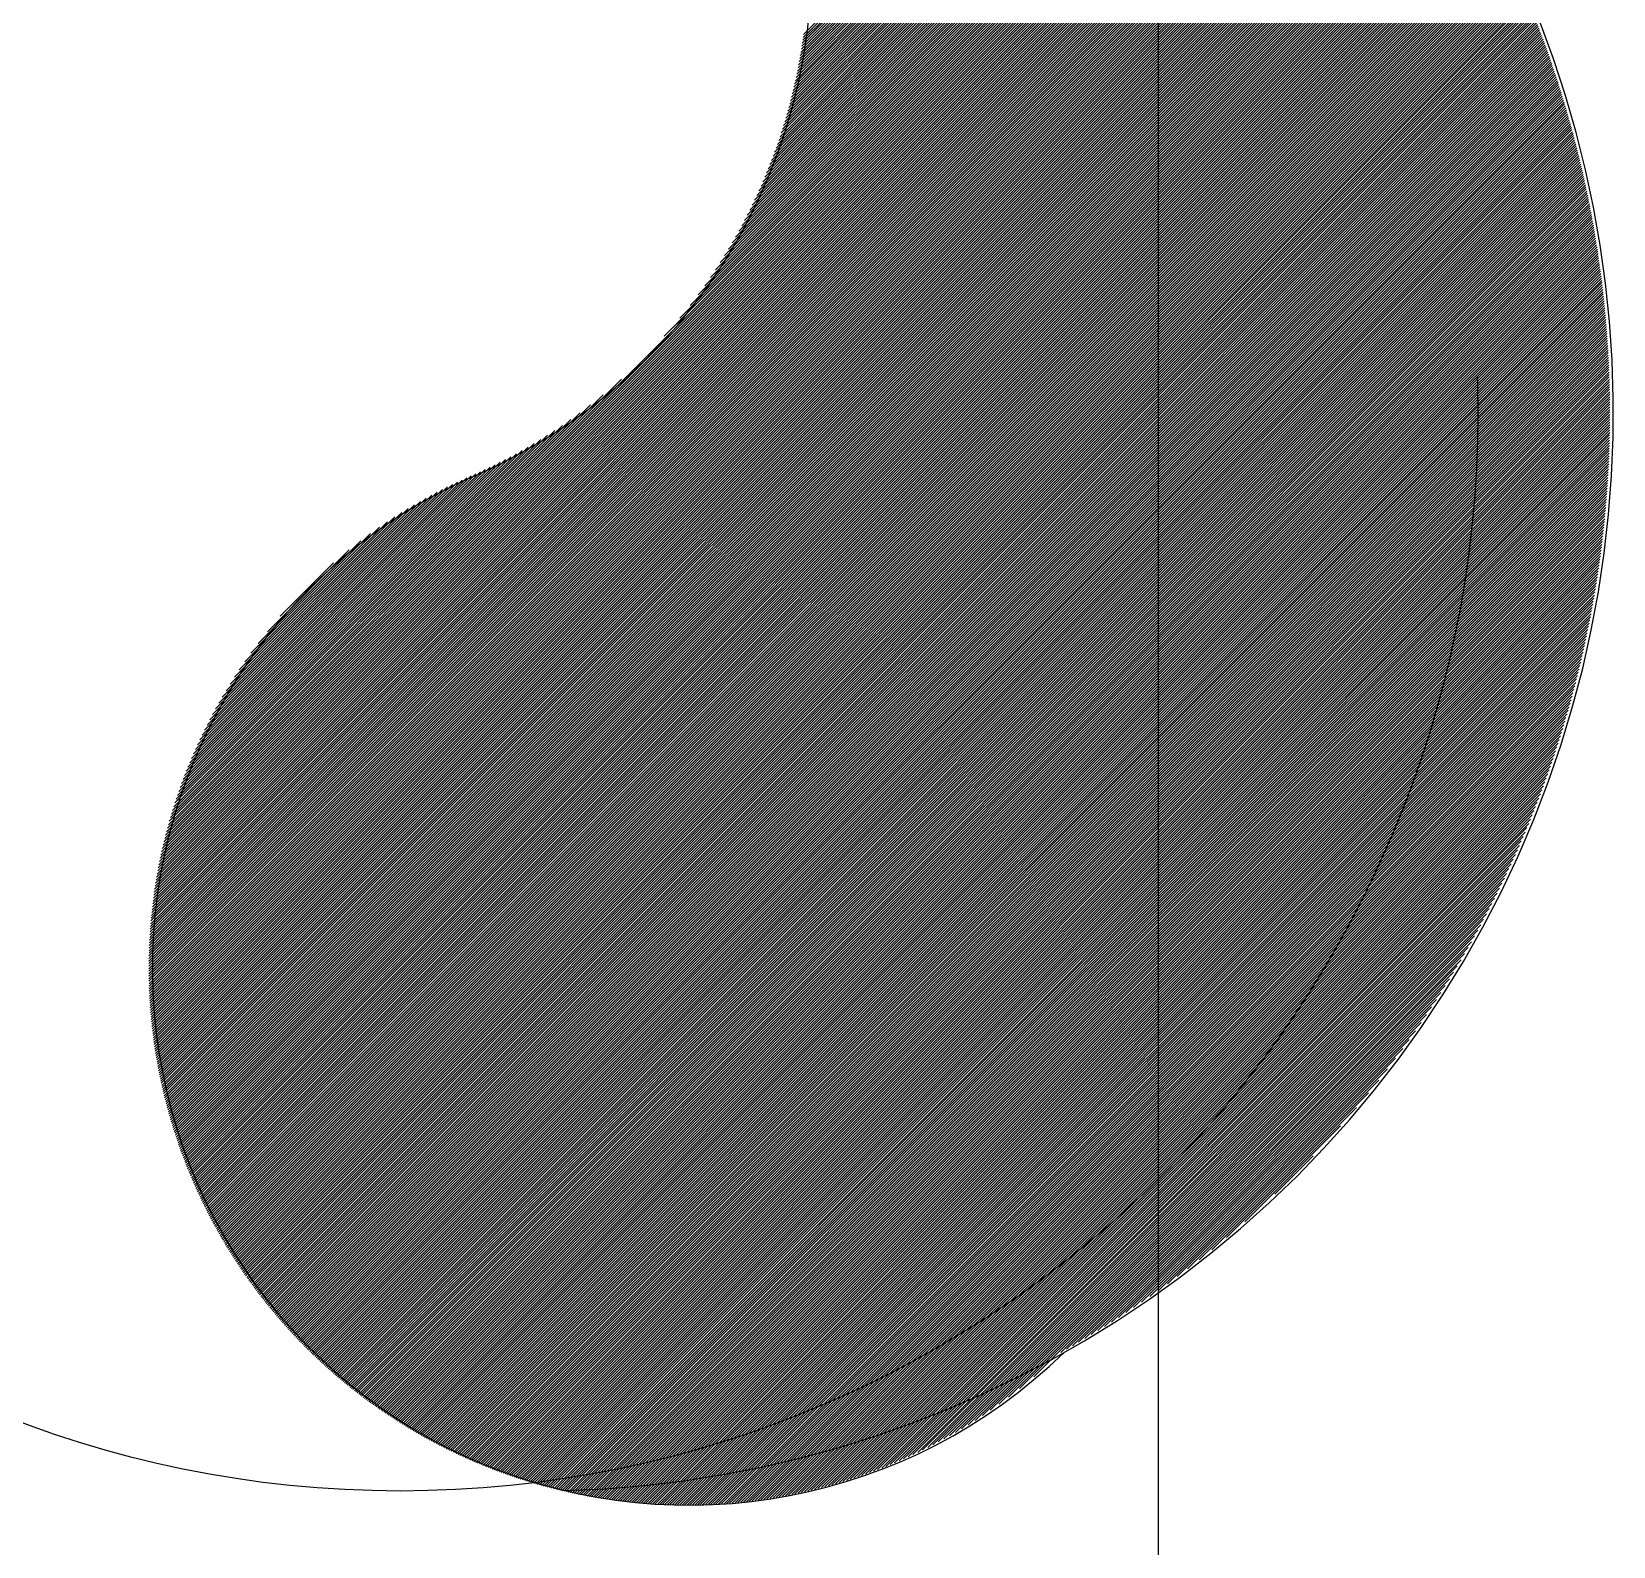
# Model space of a CAD drawing. Extents: x -437689 to -407696, y -55787 to -37037.
# Drawn here: x -434754.7 to -434701.8, y -41011.8 to -40961.3 of the extents above; entities that cross this region are included whole.
import ezdxf

# ---------------------------------------------------------------- set-up
doc = ezdxf.new("R2010")
doc.units = 0
doc.header["$LTSCALE"] = 150
doc.header["$MEASUREMENT"] = 0
doc.linetypes.add('DASHDOT', pattern=[1, 0.5, -0.25, 0, -0.25])
doc.linetypes.add('DASHED', pattern=[0.75, 0.5, -0.25])
doc.layers.add('GRID', color=252, linetype='DASHDOT')
doc.layers.add('WASTE', color=3, linetype='DASHED')

msp = doc.modelspace()

# ---------------------------------------------------------------- linework, layer by layer
at = {"layer": 'GRID'}
msp.add_line((-434717.04, -38254.178), (-434717.04, -43799.854), dxfattribs=at)
at = {"layer": 'WASTE'}
for p, q in [((-434728.947, -40961.75, 0), (-434714.171, -40946.974, 0)), ((-434728.932, -40961.65, 0), (-434714.216, -40946.934, 0)), ((-434728.917, -40961.551, 0), (-434714.262, -40946.895, 0)), ((-434728.903, -40961.452, 0), (-434714.307, -40946.855, 0)), ((-434728.89, -40961.353, 0), (-434714.352, -40946.816, 0)), ((-434729.238, -40963.229, 0), (-434713.546, -40947.537, 0)), ((-434729.212, -40963.118, 0), (-434713.59, -40947.496, 0)), ((-434729.187, -40963.008, 0), (-434713.635, -40947.456, 0)), ((-434729.163, -40962.899, 0), (-434713.679, -40947.415, 0)), ((-434729.139, -40962.791, 0), (-434713.723, -40947.375, 0)), ((-434729.117, -40962.683, 0), (-434713.768, -40947.334, 0)), ((-434729.095, -40962.576, 0), (-434713.812, -40947.294, 0)), ((-434729.074, -40962.471, 0), (-434713.857, -40947.254, 0)), ((-434729.053, -40962.365, 0), (-434713.902, -40947.214, 0)), ((-434729.034, -40962.261, 0), (-434713.946, -40947.174, 0)), ((-434729.015, -40962.158, 0), (-434713.991, -40947.134, 0)), ((-434728.997, -40962.055, 0), (-434714.036, -40947.094, 0)), ((-434728.98, -40961.953, 0), (-434714.081, -40947.054, 0)), ((-434728.963, -40961.851, 0), (-434714.126, -40947.014, 0)), ((-434729.635, -40964.644, 0), (-434713.022, -40948.031, 0)), ((-434729.595, -40964.52, 0), (-434713.065, -40947.989, 0)), ((-434729.557, -40964.396, 0), (-434713.108, -40947.948, 0)), ((-434729.52, -40964.274, 0), (-434713.152, -40947.906, 0)), ((-434729.484, -40964.154, 0), (-434713.195, -40947.865, 0)), ((-434729.449, -40964.034, 0), (-434713.239, -40947.824, 0)), ((-434729.416, -40963.916, 0), (-434713.283, -40947.783, 0)), ((-434729.384, -40963.799, 0), (-434713.326, -40947.742, 0)), ((-434729.353, -40963.683, 0), (-434713.37, -40947.701, 0)), ((-434729.323, -40963.568, 0), (-434713.414, -40947.66, 0)), ((-434729.293, -40963.454, 0), (-434713.458, -40947.619, 0)), ((-434729.265, -40963.341, 0), (-434713.502, -40947.578, 0)), ((-434730.31, -40966.423, 0), (-434712.465, -40948.577, 0)), ((-434730.246, -40966.273, 0), (-434712.507, -40948.535, 0)), ((-434730.183, -40966.126, 0), (-434712.55, -40948.492, 0)), ((-434730.123, -40965.981, 0), (-434712.592, -40948.45, 0)), ((-434730.066, -40965.839, 0), (-434712.635, -40948.408, 0)), ((-434730.011, -40965.698, 0), (-434712.678, -40948.366, 0)), ((-434729.957, -40965.56, 0), (-434712.72, -40948.323, 0)), ((-434729.906, -40965.424, 0), (-434712.763, -40948.281, 0)), ((-434729.857, -40965.29, 0), (-434712.806, -40948.24, 0)), ((-434729.809, -40965.158, 0), (-434712.849, -40948.198, 0)), ((-434729.763, -40965.027, 0), (-434712.892, -40948.156, 0)), ((-434729.719, -40964.898, 0), (-434712.935, -40948.114, 0)), ((-434729.676, -40964.77, 0), (-434712.978, -40948.072, 0)), ((-434731.396, -40968.526, 0), (-434711.962, -40949.092, 0)), ((-434731.274, -40968.32, 0), (-434712.003, -40949.049, 0)), ((-434731.16, -40968.121, 0), (-434712.045, -40949.006, 0)), ((-434731.053, -40967.929, 0), (-434712.087, -40948.962, 0)), ((-434730.953, -40967.744, 0), (-434712.128, -40948.919, 0)), ((-434730.858, -40967.564, 0), (-434712.17, -40948.876, 0)), ((-434730.768, -40967.389, 0), (-434712.212, -40948.833, 0)), ((-434730.682, -40967.218, 0), (-434712.254, -40948.79, 0)), ((-434730.601, -40967.052, 0), (-434712.296, -40948.748, 0)), ((-434730.523, -40966.89, 0), (-434712.338, -40948.705, 0)), ((-434730.449, -40966.731, 0), (-434712.38, -40948.662, 0)), ((-434730.378, -40966.575, 0), (-434712.423, -40948.62, 0)), ((-434750.283, -40988.432, 0), (-434711.468, -40949.617, 0)), ((-434750.257, -40988.32, 0), (-434711.509, -40949.573, 0)), ((-434750.229, -40988.208, 0), (-434711.55, -40949.529, 0)), ((-434733.54, -40971.434, 0), (-434711.591, -40949.485, 0)), ((-434733.019, -40970.828, 0), (-434711.632, -40949.441, 0)), ((-434732.68, -40970.405, 0), (-434711.673, -40949.397, 0)), ((-434732.415, -40970.054, 0), (-434711.714, -40949.353, 0)), ((-434732.192, -40969.747, 0), (-434711.755, -40949.31, 0)), ((-434731.998, -40969.468, 0), (-434711.796, -40949.266, 0)), ((-434731.826, -40969.211, 0), (-434711.837, -40949.222, 0)), ((-434731.67, -40968.97, 0), (-434711.879, -40949.179, 0)), ((-434731.527, -40968.743, 0), (-434711.92, -40949.135, 0)), ((-434750.534, -40989.701, 0), (-434710.986, -40950.152, 0)), ((-434750.517, -40989.599, 0), (-434711.025, -40950.107, 0)), ((-434750.5, -40989.497, 0), (-434711.065, -40950.062, 0)), ((-434750.482, -40989.394, 0), (-434711.105, -40950.018, 0)), ((-434750.463, -40989.291, 0), (-434711.145, -40949.973, 0)), ((-434750.444, -40989.186, 0), (-434711.186, -40949.928, 0)), ((-434750.423, -40989.081, 0), (-434711.226, -40949.883, 0)), ((-434750.402, -40988.975, 0), (-434711.266, -40949.839, 0)), ((-434750.38, -40988.868, 0), (-434711.306, -40949.794, 0)), ((-434750.357, -40988.761, 0), (-434711.347, -40949.75, 0)), ((-434750.334, -40988.652, 0), (-434711.387, -40949.706, 0)), ((-434750.309, -40988.542, 0), (-434711.428, -40949.661, 0)), ((-434750.682, -40990.867, 0), (-434710.513, -40950.698, 0)), ((-434750.673, -40990.773, 0), (-434710.552, -40950.652, 0)), ((-434750.663, -40990.679, 0), (-434710.591, -40950.606, 0)), ((-434750.653, -40990.584, 0), (-434710.63, -40950.561, 0)), ((-434750.642, -40990.488, 0), (-434710.669, -40950.515, 0)), ((-434750.631, -40990.392, 0), (-434710.709, -40950.469, 0)), ((-434750.619, -40990.295, 0), (-434710.748, -40950.424, 0)), ((-434750.607, -40990.198, 0), (-434710.787, -40950.378, 0)), ((-434750.593, -40990.1, 0), (-434710.827, -40950.333, 0)), ((-434750.58, -40990.001, 0), (-434710.866, -40950.288, 0)), ((-434750.565, -40989.902, 0), (-434710.906, -40950.243, 0)), ((-434750.55, -40989.802, 0), (-434710.946, -40950.197, 0)), ((-434750.747, -40991.866, 0), (-434710.089, -40951.207, 0)), ((-434750.744, -40991.778, 0), (-434710.127, -40951.16, 0)), ((-434750.74, -40991.689, 0), (-434710.165, -40951.114, 0)), ((-434750.735, -40991.599, 0), (-434710.203, -40951.067, 0)), ((-434750.731, -40991.51, 0), (-434710.242, -40951.021, 0)), ((-434750.725, -40991.419, 0), (-434710.28, -40950.975, 0)), ((-434750.719, -40991.329, 0), (-434710.319, -40950.928, 0)), ((-434750.713, -40991.237, 0), (-434710.358, -40950.882, 0)), ((-434750.706, -40991.146, 0), (-434710.396, -40950.836, 0)), ((-434750.698, -40991.053, 0), (-434710.435, -40950.79, 0)), ((-434750.69, -40990.96, 0), (-434710.474, -40950.744, 0)), ((-434750.76, -40992.472, 0), (-434709.823, -40951.536, 0)), ((-434750.76, -40992.557, 0), (-434709.785, -40951.583, 0)), ((-434750.76, -40992.642, 0), (-434709.748, -40951.63, 0)), ((-434750.759, -40992.301, 0), (-434709.899, -40951.441, 0)), ((-434750.759, -40992.387, 0), (-434709.861, -40951.488, 0)), ((-434750.759, -40992.726, 0), (-434709.71, -40951.677, 0)), ((-434750.758, -40992.81, 0), (-434709.673, -40951.725, 0)), ((-434750.757, -40992.215, 0), (-434709.936, -40951.394, 0)), ((-434750.755, -40992.128, 0), (-434709.974, -40951.347, 0)), ((-434750.753, -40992.041, 0), (-434710.012, -40951.301, 0)), ((-434750.751, -40991.954, 0), (-434710.05, -40951.254, 0)), ((-434750.757, -40992.893, 0), (-434709.636, -40951.772, 0)), ((-434750.755, -40992.976, 0), (-434709.598, -40951.82, 0)), ((-434750.753, -40993.059, 0), (-434709.561, -40951.868, 0)), ((-434750.75, -40993.141, 0), (-434709.524, -40951.915, 0)), ((-434750.747, -40993.223, 0), (-434709.487, -40951.963, 0)), ((-434750.744, -40993.305, 0), (-434709.45, -40952.011, 0)), ((-434750.74, -40993.386, 0), (-434709.413, -40952.059, 0)), ((-434750.736, -40993.467, 0), (-434709.376, -40952.107, 0)), ((-434750.732, -40993.547, 0), (-434709.339, -40952.155, 0)), ((-434750.727, -40993.627, 0), (-434709.303, -40952.203, 0)), ((-434750.722, -40993.707, 0), (-434709.266, -40952.251, 0)), ((-434750.717, -40993.787, 0), (-434709.23, -40952.3, 0)), ((-434750.711, -40993.866, 0), (-434709.193, -40952.348, 0)), ((-434750.705, -40993.945, 0), (-434709.157, -40952.397, 0)), ((-434750.699, -40994.023, 0), (-434709.12, -40952.445, 0)), ((-434750.692, -40994.101, 0), (-434709.084, -40952.494, 0)), ((-434750.685, -40994.179, 0), (-434709.048, -40952.542, 0)), ((-434750.678, -40994.257, 0), (-434709.012, -40952.591, 0)), ((-434750.67, -40994.334, 0), (-434708.976, -40952.64, 0)), ((-434750.662, -40994.411, 0), (-434708.94, -40952.689, 0)), ((-434750.654, -40994.488, 0), (-434708.904, -40952.738, 0)), ((-434750.645, -40994.564, 0), (-434708.868, -40952.787, 0)), ((-434750.637, -40994.64, 0), (-434708.832, -40952.836, 0)), ((-434750.628, -40994.716, 0), (-434708.797, -40952.885, 0)), ((-434750.618, -40994.791, 0), (-434708.761, -40952.934, 0)), ((-434750.608, -40994.867, 0), (-434708.726, -40952.984, 0)), ((-434750.599, -40994.941, 0), (-434708.69, -40953.033, 0)), ((-434750.588, -40995.016, 0), (-434708.655, -40953.082, 0)), ((-434750.578, -40995.09, 0), (-434708.619, -40953.132, 0)), ((-434750.567, -40995.164, 0), (-434708.584, -40953.182, 0)), ((-434750.556, -40995.238, 0), (-434708.549, -40953.231, 0)), ((-434750.545, -40995.312, 0), (-434708.514, -40953.281, 0)), ((-434750.533, -40995.385, 0), (-434708.479, -40953.331, 0)), ((-434750.521, -40995.458, 0), (-434708.444, -40953.381, 0)), ((-434750.509, -40995.531, 0), (-434708.409, -40953.431, 0)), ((-434750.496, -40995.603, 0), (-434708.374, -40953.481, 0)), ((-434750.484, -40995.675, 0), (-434708.34, -40953.531, 0)), ((-434750.471, -40995.747, 0), (-434708.305, -40953.581, 0)), ((-434750.458, -40995.819, 0), (-434708.27, -40953.632, 0)), ((-434750.444, -40995.89, 0), (-434708.236, -40953.682, 0)), ((-434750.431, -40995.961, 0), (-434708.202, -40953.732, 0)), ((-434750.417, -40996.032, 0), (-434708.167, -40953.783, 0)), ((-434750.402, -40996.103, 0), (-434708.133, -40953.833, 0)), ((-434750.388, -40996.173, 0), (-434708.099, -40953.884, 0)), ((-434750.373, -40996.244, 0), (-434708.065, -40953.935, 0)), ((-434750.358, -40996.314, 0), (-434708.031, -40953.986, 0)), ((-434750.343, -40996.383, 0), (-434707.997, -40954.037, 0)), ((-434750.328, -40996.453, 0), (-434707.963, -40954.088, 0)), ((-434750.312, -40996.522, 0), (-434707.929, -40954.139, 0)), ((-434750.296, -40996.591, 0), (-434707.895, -40954.19, 0)), ((-434750.28, -40996.66, 0), (-434707.861, -40954.241, 0)), ((-434750.264, -40996.728, 0), (-434707.828, -40954.292, 0)), ((-434750.247, -40996.797, 0), (-434707.794, -40954.343, 0)), ((-434750.231, -40996.865, 0), (-434707.761, -40954.395, 0)), ((-434750.214, -40996.932, 0), (-434707.728, -40954.446, 0)), ((-434750.196, -40997, 0), (-434707.694, -40954.498, 0)), ((-434750.179, -40997.067, 0), (-434707.661, -40954.55, 0)), ((-434750.161, -40997.135, 0), (-434707.628, -40954.601, 0)), ((-434750.143, -40997.202, 0), (-434707.595, -40954.653, 0)), ((-434750.125, -40997.268, 0), (-434707.562, -40954.705, 0)), ((-434750.107, -40997.335, 0), (-434707.529, -40954.757, 0)), ((-434750.088, -40997.401, 0), (-434707.496, -40954.809, 0)), ((-434750.07, -40997.467, 0), (-434707.463, -40954.861, 0)), ((-434750.051, -40997.533, 0), (-434707.431, -40954.913, 0)), ((-434750.032, -40997.599, 0), (-434707.398, -40954.965, 0)), ((-434750.012, -40997.664, 0), (-434707.366, -40955.018, 0)), ((-434749.993, -40997.73, 0), (-434707.333, -40955.07, 0)), ((-434749.973, -40997.795, 0), (-434707.301, -40955.123, 0)), ((-434749.953, -40997.859, 0), (-434707.268, -40955.175, 0)), ((-434749.933, -40997.924, 0), (-434707.236, -40955.228, 0)), ((-434749.912, -40997.988, 0), (-434707.204, -40955.28, 0)), ((-434749.891, -40998.053, 0), (-434707.172, -40955.333, 0)), ((-434749.871, -40998.117, 0), (-434707.14, -40955.386, 0)), ((-434749.85, -40998.181, 0), (-434707.108, -40955.439, 0)), ((-434749.828, -40998.244, 0), (-434707.076, -40955.492, 0)), ((-434749.807, -40998.308, 0), (-434707.045, -40955.545, 0)), ((-434749.785, -40998.371, 0), (-434707.013, -40955.598, 0)), ((-434749.764, -40998.434, 0), (-434706.981, -40955.652, 0)), ((-434749.742, -40998.497, 0), (-434706.95, -40955.705, 0)), ((-434749.719, -40998.559, 0), (-434706.918, -40955.758, 0)), ((-434749.697, -40998.622, 0), (-434706.887, -40955.812, 0)), ((-434749.674, -40998.684, 0), (-434706.856, -40955.865, 0)), ((-434749.652, -40998.746, 0), (-434706.824, -40955.919, 0)), ((-434749.629, -40998.808, 0), (-434706.793, -40955.973, 0)), ((-434749.605, -40998.87, 0), (-434706.762, -40956.027, 0)), ((-434749.582, -40998.931, 0), (-434706.731, -40956.08, 0)), ((-434749.559, -40998.993, 0), (-434706.7, -40956.134, 0)), ((-434749.535, -40999.054, 0), (-434706.669, -40956.188, 0)), ((-434749.511, -40999.115, 0), (-434706.639, -40956.242, 0)), ((-434749.487, -40999.176, 0), (-434706.608, -40956.297, 0)), ((-434749.463, -40999.236, 0), (-434706.577, -40956.351, 0)), ((-434749.438, -40999.297, 0), (-434706.547, -40956.405, 0)), ((-434749.414, -40999.357, 0), (-434706.517, -40956.46, 0)), ((-434749.389, -40999.417, 0), (-434706.486, -40956.514, 0)), ((-434749.364, -40999.477, 0), (-434706.456, -40956.569, 0)), ((-434749.339, -40999.536, 0), (-434706.426, -40956.623, 0)), ((-434749.313, -40999.596, 0), (-434706.396, -40956.678, 0)), ((-434749.288, -40999.655, 0), (-434706.366, -40956.733, 0)), ((-434749.262, -40999.714, 0), (-434706.336, -40956.788, 0)), ((-434749.236, -40999.773, 0), (-434706.306, -40956.843, 0)), ((-434749.21, -40999.832, 0), (-434706.276, -40956.898, 0)), ((-434749.184, -40999.891, 0), (-434706.246, -40956.953, 0)), ((-434749.157, -40999.949, 0), (-434706.217, -40957.008, 0)), ((-434749.131, -41000.007, 0), (-434706.187, -40957.064, 0)), ((-434749.104, -41000.066, 0), (-434706.158, -40957.119, 0)), ((-434749.077, -41000.123, 0), (-434706.128, -40957.175, 0)), ((-434749.05, -41000.181, 0), (-434706.099, -40957.23, 0)), ((-434749.023, -41000.239, 0), (-434706.07, -40957.286, 0)), ((-434748.995, -41000.296, 0), (-434706.041, -40957.341, 0)), ((-434748.968, -41000.354, 0), (-434706.012, -40957.397, 0)), ((-434748.94, -41000.411, 0), (-434705.983, -40957.453, 0)), ((-434748.912, -41000.468, 0), (-434705.954, -40957.509, 0)), ((-434748.884, -41000.524, 0), (-434705.925, -40957.565, 0)), ((-434748.856, -41000.581, 0), (-434705.896, -40957.621, 0)), ((-434748.827, -41000.637, 0), (-434705.868, -40957.677, 0)), ((-434748.799, -41000.694, 0), (-434705.839, -40957.734, 0)), ((-434748.77, -41000.75, 0), (-434705.81, -40957.79, 0)), ((-434748.741, -41000.806, 0), (-434705.782, -40957.847, 0)), ((-434748.712, -41000.861, 0), (-434705.754, -40957.903, 0)), ((-434748.683, -41000.917, 0), (-434705.726, -40957.96, 0)), ((-434748.653, -41000.972, 0), (-434705.697, -40958.016, 0)), ((-434748.624, -41001.028, 0), (-434705.669, -40958.073, 0)), ((-434748.594, -41001.083, 0), (-434705.641, -40958.13, 0)), ((-434748.564, -41001.138, 0), (-434705.613, -40958.187, 0)), ((-434748.534, -41001.192, 0), (-434705.586, -40958.244, 0)), ((-434748.504, -41001.247, 0), (-434705.558, -40958.301, 0)), ((-434748.473, -41001.302, 0), (-434705.53, -40958.358, 0)), ((-434748.443, -41001.356, 0), (-434705.503, -40958.416, 0)), ((-434748.412, -41001.41, 0), (-434705.475, -40958.473, 0)), ((-434748.381, -41001.464, 0), (-434705.448, -40958.53, 0)), ((-434748.35, -41001.518, 0), (-434705.42, -40958.588, 0)), ((-434748.319, -41001.572, 0), (-434705.393, -40958.646, 0)), ((-434748.288, -41001.625, 0), (-434705.366, -40958.703, 0)), ((-434748.256, -41001.678, 0), (-434705.339, -40958.761, 0)), ((-434748.225, -41001.732, 0), (-434705.312, -40958.819, 0)), ((-434748.193, -41001.785, 0), (-434705.285, -40958.877, 0)), ((-434748.161, -41001.838, 0), (-434705.258, -40958.935, 0)), ((-434748.129, -41001.89, 0), (-434705.232, -40958.993, 0)), ((-434748.096, -41001.943, 0), (-434705.205, -40959.051, 0)), ((-434748.064, -41001.995, 0), (-434705.178, -40959.11, 0)), ((-434748.031, -41002.048, 0), (-434705.152, -40959.168, 0)), ((-434747.999, -41002.1, 0), (-434705.126, -40959.227, 0)), ((-434747.966, -41002.152, 0), (-434705.099, -40959.285, 0)), ((-434747.933, -41002.204, 0), (-434705.073, -40959.344, 0)), ((-434747.9, -41002.255, 0), (-434705.047, -40959.402, 0)), ((-434747.866, -41002.307, 0), (-434705.021, -40959.461, 0)), ((-434747.833, -41002.358, 0), (-434704.995, -40959.52, 0)), ((-434747.799, -41002.409, 0), (-434704.969, -40959.579, 0)), ((-434747.765, -41002.46, 0), (-434704.943, -40959.638, 0)), ((-434747.731, -41002.511, 0), (-434704.918, -40959.697, 0)), ((-434747.697, -41002.562, 0), (-434704.892, -40959.757, 0)), ((-434747.663, -41002.613, 0), (-434704.867, -40959.816, 0)), ((-434747.629, -41002.663, 0), (-434704.841, -40959.876, 0)), ((-434747.594, -41002.713, 0), (-434704.816, -40959.935, 0)), ((-434747.56, -41002.764, 0), (-434704.791, -40959.995, 0)), ((-434747.525, -41002.814, 0), (-434704.765, -40960.054, 0)), ((-434747.49, -41002.863, 0), (-434704.74, -40960.114, 0)), ((-434747.455, -41002.913, 0), (-434704.715, -40960.174, 0)), ((-434747.419, -41002.963, 0), (-434704.691, -40960.234, 0)), ((-434747.384, -41003.012, 0), (-434704.666, -40960.294, 0)), ((-434747.348, -41003.061, 0), (-434704.641, -40960.354, 0)), ((-434747.313, -41003.111, 0), (-434704.616, -40960.414, 0)), ((-434747.277, -41003.159, 0), (-434704.592, -40960.475, 0)), ((-434747.241, -41003.208, 0), (-434704.568, -40960.535, 0)), ((-434747.204, -41003.257, 0), (-434704.543, -40960.596, 0)), ((-434747.168, -41003.306, 0), (-434704.519, -40960.656, 0)), ((-434747.132, -41003.354, 0), (-434704.495, -40960.717, 0)), ((-434747.095, -41003.402, 0), (-434704.471, -40960.778, 0)), ((-434747.058, -41003.45, 0), (-434704.447, -40960.839, 0)), ((-434747.021, -41003.498, 0), (-434704.423, -40960.9, 0)), ((-434746.984, -41003.546, 0), (-434704.399, -40960.961, 0)), ((-434746.947, -41003.594, 0), (-434704.375, -40961.022, 0)), ((-434746.91, -41003.641, 0), (-434704.352, -40961.083, 0)), ((-434746.872, -41003.689, 0), (-434704.328, -40961.145, 0)), ((-434746.835, -41003.736, 0), (-434704.305, -40961.206, 0)), ((-434746.797, -41003.783, 0), (-434704.282, -40961.267, 0)), ((-434746.759, -41003.83, 0), (-434704.258, -40961.329, 0)), ((-434746.721, -41003.877, 0), (-434704.235, -40961.391, 0)), ((-434746.683, -41003.923, 0), (-434704.212, -40961.453, 0)), ((-434746.644, -41003.97, 0), (-434704.189, -40961.515, 0)), ((-434746.606, -41004.016, 0), (-434704.166, -40961.577, 0)), ((-434746.567, -41004.062, 0), (-434704.144, -40961.639, 0)), ((-434746.529, -41004.108, 0), (-434704.121, -40961.701, 0)), ((-434746.49, -41004.154, 0), (-434704.098, -40961.763, 0)), ((-434746.451, -41004.2, 0), (-434704.076, -40961.825, 0)), ((-434746.411, -41004.246, 0), (-434704.053, -40961.888, 0)), ((-434746.372, -41004.291, 0), (-434704.031, -40961.95, 0)), ((-434746.332, -41004.337, 0), (-434704.009, -40962.013, 0)), ((-434746.293, -41004.382, 0), (-434703.987, -40962.076, 0)), ((-434746.253, -41004.427, 0), (-434703.965, -40962.139, 0)), ((-434746.213, -41004.472, 0), (-434703.943, -40962.202, 0)), ((-434746.173, -41004.517, 0), (-434703.921, -40962.265, 0)), ((-434746.133, -41004.561, 0), (-434703.899, -40962.328, 0)), ((-434746.093, -41004.606, 0), (-434703.878, -40962.391, 0)), ((-434746.052, -41004.65, 0), (-434703.856, -40962.454, 0)), ((-434746.011, -41004.694, 0), (-434703.835, -40962.518, 0)), ((-434745.971, -41004.738, 0), (-434703.814, -40962.581, 0)), ((-434745.93, -41004.782, 0), (-434703.792, -40962.645, 0)), ((-434745.889, -41004.826, 0), (-434703.771, -40962.709, 0)), ((-434745.847, -41004.87, 0), (-434703.75, -40962.773, 0)), ((-434745.806, -41004.913, 0), (-434703.729, -40962.837, 0)), ((-434745.765, -41004.957, 0), (-434703.709, -40962.901, 0)), ((-434745.723, -41005, 0), (-434703.688, -40962.965, 0)), ((-434745.681, -41005.043, 0), (-434703.667, -40963.029, 0)), ((-434745.639, -41005.086, 0), (-434703.647, -40963.093, 0)), ((-434745.597, -41005.129, 0), (-434703.626, -40963.158, 0)), ((-434745.555, -41005.171, 0), (-434703.606, -40963.222, 0)), ((-434745.513, -41005.214, 0), (-434703.586, -40963.287, 0)), ((-434745.47, -41005.256, 0), (-434703.566, -40963.352, 0)), ((-434745.428, -41005.298, 0), (-434703.546, -40963.417, 0)), ((-434745.385, -41005.341, 0), (-434703.526, -40963.482, 0)), ((-434745.342, -41005.383, 0), (-434703.506, -40963.547, 0)), ((-434745.299, -41005.424, 0), (-434703.486, -40963.612, 0)), ((-434745.256, -41005.466, 0), (-434703.467, -40963.677, 0)), ((-434745.212, -41005.507, 0), (-434703.447, -40963.742, 0)), ((-434745.169, -41005.549, 0), (-434703.428, -40963.808, 0)), ((-434745.125, -41005.59, 0), (-434703.408, -40963.873, 0)), ((-434745.081, -41005.631, 0), (-434703.389, -40963.939, 0)), ((-434745.038, -41005.672, 0), (-434703.37, -40964.005, 0)), ((-434744.993, -41005.713, 0), (-434703.351, -40964.071, 0)), ((-434744.949, -41005.754, 0), (-434703.332, -40964.137, 0)), ((-434744.905, -41005.794, 0), (-434703.314, -40964.203, 0)), ((-434744.86, -41005.835, 0), (-434703.295, -40964.269, 0)), ((-434744.816, -41005.875, 0), (-434703.276, -40964.335, 0)), ((-434744.771, -41005.915, 0), (-434703.258, -40964.402, 0)), ((-434744.726, -41005.955, 0), (-434703.24, -40964.468, 0)), ((-434744.681, -41005.995, 0), (-434703.221, -40964.535, 0)), ((-434744.636, -41006.034, 0), (-434703.203, -40964.602, 0)), ((-434744.591, -41006.074, 0), (-434703.185, -40964.668, 0)), ((-434744.545, -41006.113, 0), (-434703.167, -40964.735, 0)), ((-434744.5, -41006.152, 0), (-434703.15, -40964.802, 0)), ((-434744.454, -41006.191, 0), (-434703.132, -40964.87, 0)), ((-434744.408, -41006.23, 0), (-434703.114, -40964.937, 0)), ((-434744.362, -41006.269, 0), (-434703.097, -40965.004, 0)), ((-434744.316, -41006.308, 0), (-434703.08, -40965.072, 0)), ((-434744.269, -41006.346, 0), (-434703.062, -40965.139, 0)), ((-434744.223, -41006.385, 0), (-434703.045, -40965.207, 0)), ((-434744.176, -41006.423, 0), (-434703.028, -40965.275, 0)), ((-434744.129, -41006.461, 0), (-434703.011, -40965.343, 0)), ((-434744.083, -41006.499, 0), (-434702.994, -40965.411, 0)), ((-434744.035, -41006.537, 0), (-434702.978, -40965.479, 0)), ((-434743.988, -41006.575, 0), (-434702.961, -40965.547, 0)), ((-434743.941, -41006.612, 0), (-434702.945, -40965.616, 0)), ((-434743.893, -41006.649, 0), (-434702.928, -40965.684, 0)), ((-434743.846, -41006.687, 0), (-434702.912, -40965.753, 0)), ((-434743.798, -41006.724, 0), (-434702.896, -40965.822, 0)), ((-434743.75, -41006.761, 0), (-434702.88, -40965.891, 0)), ((-434743.702, -41006.797, 0), (-434702.864, -40965.96, 0)), ((-434743.654, -41006.834, 0), (-434702.849, -40966.029, 0)), ((-434743.605, -41006.871, 0), (-434702.833, -40966.098, 0)), ((-434743.557, -41006.907, 0), (-434702.817, -40966.167, 0)), ((-434743.508, -41006.943, 0), (-434702.802, -40966.237, 0)), ((-434743.46, -41006.979, 0), (-434702.787, -40966.306, 0)), ((-434743.411, -41007.015, 0), (-434702.772, -40966.376, 0)), ((-434743.361, -41007.051, 0), (-434702.756, -40966.446, 0)), ((-434743.312, -41007.086, 0), (-434702.742, -40966.516, 0)), ((-434743.263, -41007.122, 0), (-434702.727, -40966.586, 0)), ((-434743.213, -41007.157, 0), (-434702.712, -40966.656, 0)), ((-434743.164, -41007.192, 0), (-434702.697, -40966.726, 0)), ((-434743.114, -41007.227, 0), (-434702.683, -40966.797, 0)), ((-434743.064, -41007.262, 0), (-434702.669, -40966.867, 0)), ((-434743.014, -41007.297, 0), (-434702.654, -40966.938, 0)), ((-434742.963, -41007.332, 0), (-434702.64, -40967.009, 0)), ((-434742.913, -41007.366, 0), (-434702.626, -40967.079, 0)), ((-434742.862, -41007.4, 0), (-434702.613, -40967.15, 0)), ((-434742.812, -41007.434, 0), (-434702.599, -40967.222, 0)), ((-434742.761, -41007.468, 0), (-434702.585, -40967.293, 0)), ((-434742.71, -41007.502, 0), (-434702.572, -40967.364, 0)), ((-434742.659, -41007.536, 0), (-434702.559, -40967.436, 0)), ((-434742.607, -41007.569, 0), (-434702.545, -40967.507, 0)), ((-434742.556, -41007.603, 0), (-434702.532, -40967.579, 0)), ((-434742.504, -41007.636, 0), (-434702.519, -40967.651, 0)), ((-434742.452, -41007.669, 0), (-434702.506, -40967.723, 0)), ((-434742.4, -41007.702, 0), (-434702.494, -40967.795, 0)), ((-434742.348, -41007.735, 0), (-434702.481, -40967.868, 0)), ((-434742.296, -41007.767, 0), (-434702.469, -40967.94, 0)), ((-434742.244, -41007.8, 0), (-434702.456, -40968.013, 0)), ((-434742.191, -41007.832, 0), (-434702.444, -40968.085, 0)), ((-434742.138, -41007.864, 0), (-434702.432, -40968.158, 0)), ((-434742.085, -41007.896, 0), (-434702.42, -40968.231, 0)), ((-434742.032, -41007.928, 0), (-434702.408, -40968.304, 0)), ((-434741.979, -41007.96, 0), (-434702.397, -40968.377, 0)), ((-434741.926, -41007.991, 0), (-434702.385, -40968.451, 0)), ((-434741.872, -41008.023, 0), (-434702.374, -40968.524, 0)), ((-434741.819, -41008.054, 0), (-434702.363, -40968.598, 0)), ((-434741.765, -41008.085, 0), (-434702.352, -40968.671, 0)), ((-434741.711, -41008.116, 0), (-434702.341, -40968.745, 0)), ((-434741.657, -41008.146, 0), (-434702.33, -40968.819, 0)), ((-434741.603, -41008.177, 0), (-434702.319, -40968.893, 0)), ((-434741.548, -41008.207, 0), (-434702.309, -40968.968, 0)), ((-434741.494, -41008.238, 0), (-434702.298, -40969.042, 0)), ((-434741.439, -41008.268, 0), (-434702.288, -40969.117, 0)), ((-434741.384, -41008.298, 0), (-434702.278, -40969.191, 0)), ((-434741.329, -41008.327, 0), (-434702.268, -40969.266, 0)), ((-434741.274, -41008.357, 0), (-434702.258, -40969.341, 0)), ((-434741.218, -41008.387, 0), (-434702.248, -40969.416, 0)), ((-434741.163, -41008.416, 0), (-434702.238, -40969.492, 0)), ((-434741.107, -41008.445, 0), (-434702.229, -40969.567, 0)), ((-434741.051, -41008.474, 0), (-434702.22, -40969.643, 0)), ((-434740.995, -41008.503, 0), (-434702.211, -40969.718, 0)), ((-434740.939, -41008.531, 0), (-434702.202, -40969.794, 0)), ((-434740.882, -41008.56, 0), (-434702.193, -40969.87, 0)), ((-434740.826, -41008.588, 0), (-434702.184, -40969.946, 0)), ((-434740.769, -41008.616, 0), (-434702.175, -40970.023, 0)), ((-434740.712, -41008.644, 0), (-434702.167, -40970.099, 0)), ((-434740.655, -41008.672, 0), (-434702.159, -40970.176, 0)), ((-434740.598, -41008.7, 0), (-434702.151, -40970.252, 0)), ((-434740.541, -41008.727, 0), (-434702.143, -40970.329, 0)), ((-434740.483, -41008.754, 0), (-434702.135, -40970.406, 0)), ((-434740.425, -41008.781, 0), (-434702.127, -40970.484, 0)), ((-434740.367, -41008.808, 0), (-434702.12, -40970.561, 0)), ((-434740.309, -41008.835, 0), (-434702.112, -40970.638, 0)), ((-434740.251, -41008.862, 0), (-434702.105, -40970.716, 0)), ((-434740.193, -41008.888, 0), (-434702.098, -40970.794, 0)), ((-434740.134, -41008.915, 0), (-434702.091, -40970.872, 0)), ((-434740.075, -41008.941, 0), (-434702.085, -40970.95, 0)), ((-434740.016, -41008.967, 0), (-434702.078, -40971.028, 0)), ((-434739.957, -41008.992, 0), (-434702.072, -40971.107, 0)), ((-434739.898, -41009.018, 0), (-434702.065, -40971.185, 0)), ((-434739.838, -41009.043, 0), (-434702.059, -40971.264, 0)), ((-434739.779, -41009.068, 0), (-434702.053, -40971.343, 0)), ((-434739.719, -41009.093, 0), (-434702.048, -40971.422, 0)), ((-434739.659, -41009.118, 0), (-434702.042, -40971.501, 0)), ((-434739.599, -41009.143, 0), (-434702.037, -40971.581, 0)), ((-434739.538, -41009.167, 0), (-434702.031, -40971.66, 0)), ((-434739.478, -41009.192, 0), (-434702.026, -40971.74, 0)), ((-434739.417, -41009.216, 0), (-434702.021, -40971.82, 0)), ((-434739.356, -41009.24, 0), (-434702.016, -40971.9, 0)), ((-434739.295, -41009.264, 0), (-434702.012, -40971.98, 0)), ((-434739.234, -41009.287, 0), (-434702.007, -40972.061, 0)), ((-434739.172, -41009.31, 0), (-434702.003, -40972.141, 0)), ((-434739.111, -41009.334, 0), (-434701.999, -40972.222, 0)), ((-434739.049, -41009.357, 0), (-434701.995, -40972.303, 0)), ((-434750.2, -40988.095, 0), (-434734.976, -40972.87, 0)), ((-434738.987, -41009.379, 0), (-434701.991, -40972.384, 0)), ((-434738.925, -41009.402, 0), (-434701.988, -40972.465, 0)), ((-434738.862, -41009.425, 0), (-434701.985, -40972.547, 0)), ((-434738.8, -41009.447, 0), (-434701.981, -40972.629, 0)), ((-434738.737, -41009.469, 0), (-434701.978, -40972.71, 0)), ((-434738.674, -41009.491, 0), (-434701.975, -40972.792, 0)), ((-434738.61, -41009.512, 0), (-434701.973, -40972.875, 0)), ((-434750.171, -40987.98, 0), (-434735.582, -40973.391, 0)), ((-434738.547, -41009.534, 0), (-434701.97, -40972.957, 0)), ((-434738.484, -41009.555, 0), (-434701.968, -40973.04, 0)), ((-434738.42, -41009.576, 0), (-434701.966, -40973.122, 0)), ((-434738.356, -41009.597, 0), (-434701.964, -40973.205, 0)), ((-434738.292, -41009.618, 0), (-434701.962, -40973.288, 0)), ((-434738.227, -41009.638, 0), (-434701.961, -40973.372, 0)), ((-434750.14, -40987.864, 0), (-434736.006, -40973.73, 0)), ((-434738.163, -41009.658, 0), (-434701.959, -40973.455, 0)), ((-434738.098, -41009.678, 0), (-434701.958, -40973.539, 0)), ((-434738.033, -41009.698, 0), (-434701.957, -40973.623, 0)), ((-434737.968, -41009.718, 0), (-434701.956, -40973.707, 0)), ((-434737.902, -41009.737, 0), (-434701.956, -40973.791, 0)), ((-434737.836, -41009.757, 0), (-434701.955, -40973.876, 0)), ((-434750.108, -40987.747, 0), (-434736.356, -40973.996, 0)), ((-434750.075, -40987.629, 0), (-434736.664, -40974.218, 0)), ((-434750.04, -40987.51, 0), (-434736.942, -40974.412, 0)), ((-434737.771, -41009.776, 0), (-434701.955, -40973.96, 0)), ((-434737.705, -41009.794, 0), (-434701.955, -40974.045, 0)), ((-434737.638, -41009.813, 0), (-434701.956, -40974.13, 0)), ((-434737.572, -41009.831, 0), (-434701.956, -40974.215, 0)), ((-434737.505, -41009.849, 0), (-434701.957, -40974.301, 0)), ((-434737.438, -41009.867, 0), (-434701.957, -40974.387, 0)), ((-434737.371, -41009.885, 0), (-434701.958, -40974.472, 0)), ((-434750.005, -40987.39, 0), (-434737.2, -40974.584, 0)), ((-434749.968, -40987.268, 0), (-434737.44, -40974.74, 0)), ((-434749.929, -40987.145, 0), (-434737.668, -40974.883, 0)), ((-434737.304, -41009.903, 0), (-434701.96, -40974.558, 0)), ((-434737.236, -41009.92, 0), (-434701.961, -40974.645, 0)), ((-434737.168, -41009.937, 0), (-434701.963, -40974.731, 0)), ((-434737.1, -41009.954, 0), (-434701.965, -40974.818, 0)), ((-434737.032, -41009.97, 0), (-434701.967, -40974.905, 0)), ((-434736.964, -41009.987, 0), (-434701.969, -40974.992, 0)), ((-434749.889, -40987.02, 0), (-434737.884, -40975.014, 0)), ((-434749.848, -40986.894, 0), (-434738.091, -40975.136, 0)), ((-434749.805, -40986.766, 0), (-434738.289, -40975.25, 0)), ((-434749.761, -40986.636, 0), (-434738.481, -40975.357, 0)), ((-434749.714, -40986.505, 0), (-434738.667, -40975.458, 0)), ((-434736.895, -41010.003, 0), (-434701.972, -40975.079, 0)), ((-434736.826, -41010.019, 0), (-434701.974, -40975.167, 0)), ((-434736.757, -41010.034, 0), (-434701.977, -40975.255, 0)), ((-434736.687, -41010.05, 0), (-434701.98, -40975.343, 0)), ((-434736.618, -41010.065, 0), (-434701.984, -40975.431, 0)), ((-434736.548, -41010.08, 0), (-434701.987, -40975.52, 0)), ((-434749.666, -40986.372, 0), (-434738.847, -40975.553, 0)), ((-434749.616, -40986.237, 0), (-434739.022, -40975.643, 0)), ((-434749.564, -40986.101, 0), (-434739.192, -40975.728, 0)), ((-434749.51, -40985.962, 0), (-434739.358, -40975.81, 0)), ((-434749.454, -40985.82, 0), (-434739.52, -40975.887, 0)), ((-434749.395, -40985.677, 0), (-434739.679, -40975.961, 0)), ((-434749.333, -40985.53, 0), (-434739.835, -40976.032, 0)), ((-434736.478, -41010.095, 0), (-434701.991, -40975.608, 0)), ((-434736.407, -41010.109, 0), (-434701.995, -40975.697, 0)), ((-434736.337, -41010.123, 0), (-434702, -40975.787, 0)), ((-434736.266, -41010.137, 0), (-434702.004, -40975.876, 0)), ((-434736.195, -41010.151, 0), (-434702.009, -40975.966, 0)), ((-434736.123, -41010.165, 0), (-434702.014, -40976.055, 0)), ((-434749.269, -40985.382, 0), (-434739.988, -40976.1, 0)), ((-434749.203, -40985.23, 0), (-434740.14, -40976.167, 0)), ((-434749.133, -40985.075, 0), (-434740.294, -40976.237, 0)), ((-434749.059, -40984.917, 0), (-434740.453, -40976.31, 0)), ((-434748.982, -40984.755, 0), (-434740.614, -40976.387, 0)), ((-434748.901, -40984.589, 0), (-434740.78, -40976.468, 0)), ((-434748.816, -40984.419, 0), (-434740.95, -40976.554, 0)), ((-434736.052, -41010.178, 0), (-434702.019, -40976.146, 0)), ((-434735.98, -41010.191, 0), (-434702.025, -40976.236, 0)), ((-434735.908, -41010.204, 0), (-434702.031, -40976.327, 0)), ((-434735.835, -41010.216, 0), (-434702.037, -40976.417, 0)), ((-434735.763, -41010.228, 0), (-434702.043, -40976.509, 0)), ((-434748.726, -40984.244, 0), (-434741.125, -40976.644, 0)), ((-434748.63, -40984.064, 0), (-434741.306, -40976.739, 0)), ((-434748.529, -40983.878, 0), (-434741.492, -40976.84, 0)), ((-434748.421, -40983.685, 0), (-434741.684, -40976.948, 0)), ((-434748.306, -40983.485, 0), (-434741.885, -40977.064, 0)), ((-434735.69, -41010.24, 0), (-434702.049, -40976.6, 0)), ((-434735.616, -41010.252, 0), (-434702.056, -40976.691, 0)), ((-434735.543, -41010.263, 0), (-434702.063, -40976.783, 0)), ((-434735.469, -41010.274, 0), (-434702.07, -40976.875, 0)), ((-434735.395, -41010.285, 0), (-434702.078, -40976.968, 0)), ((-434735.321, -41010.296, 0), (-434702.086, -40977.06, 0)), ((-434748.181, -40983.275, 0), (-434742.094, -40977.188, 0)), ((-434748.047, -40983.056, 0), (-434742.313, -40977.322, 0)), ((-434747.9, -40982.824, 0), (-434742.545, -40977.469, 0)), ((-434747.738, -40982.577, 0), (-434742.792, -40977.631, 0)), ((-434735.246, -41010.306, 0), (-434702.094, -40977.153, 0)), ((-434735.172, -41010.316, 0), (-434702.102, -40977.247, 0)), ((-434735.097, -41010.326, 0), (-434702.111, -40977.34, 0)), ((-434735.021, -41010.335, 0), (-434702.12, -40977.434, 0)), ((-434734.945, -41010.344, 0), (-434702.129, -40977.528, 0)), ((-434734.869, -41010.353, 0), (-434702.138, -40977.622, 0)), ((-434747.557, -40982.311, 0), (-434743.058, -40977.813, 0)), ((-434747.349, -40982.019, 0), (-434743.35, -40978.02, 0)), ((-434734.793, -41010.362, 0), (-434702.148, -40977.716, 0)), ((-434734.717, -41010.37, 0), (-434702.158, -40977.811, 0)), ((-434734.64, -41010.378, 0), (-434702.168, -40977.906, 0)), ((-434734.563, -41010.386, 0), (-434702.179, -40978.002, 0)), ((-434734.485, -41010.393, 0), (-434702.189, -40978.098, 0)), ((-434747.105, -40981.69, 0), (-434743.679, -40978.264, 0)), ((-434746.801, -40981.301, 0), (-434744.069, -40978.569, 0)), ((-434734.407, -41010.4, 0), (-434702.201, -40978.194, 0)), ((-434734.329, -41010.407, 0), (-434702.212, -40978.29, 0)), ((-434734.251, -41010.413, 0), (-434702.224, -40978.386, 0)), ((-434734.172, -41010.419, 0), (-434702.236, -40978.483, 0)), ((-434734.093, -41010.425, 0), (-434702.248, -40978.58, 0)), ((-434734.013, -41010.431, 0), (-434702.261, -40978.678, 0)), ((-434746.369, -40980.784, 0), (-434744.586, -40979.001, 0)), ((-434733.934, -41010.436, 0), (-434702.274, -40978.776, 0)), ((-434733.853, -41010.44, 0), (-434702.287, -40978.874, 0)), ((-434733.773, -41010.445, 0), (-434702.301, -40978.972, 0)), ((-434733.692, -41010.449, 0), (-434702.314, -40979.071, 0)), ((-434733.611, -41010.453, 0), (-434702.329, -40979.17, 0)), ((-434733.53, -41010.456, 0), (-434702.343, -40979.27, 0)), ((-434733.448, -41010.459, 0), (-434702.358, -40979.369, 0)), ((-434733.366, -41010.462, 0), (-434702.373, -40979.469, 0)), ((-434733.283, -41010.464, 0), (-434702.389, -40979.57, 0)), ((-434733.2, -41010.466, 0), (-434702.405, -40979.671, 0)), ((-434733.117, -41010.467, 0), (-434702.421, -40979.772, 0)), ((-434733.033, -41010.469, 0), (-434702.438, -40979.873, 0)), ((-434732.949, -41010.469, 0), (-434702.455, -40979.975, 0)), ((-434732.864, -41010.47, 0), (-434702.472, -40980.077, 0)), ((-434732.78, -41010.47, 0), (-434702.49, -40980.18, 0)), ((-434732.694, -41010.469, 0), (-434702.508, -40980.283, 0)), ((-434732.609, -41010.468, 0), (-434702.527, -40980.386, 0)), ((-434732.522, -41010.467, 0), (-434702.545, -40980.49, 0)), ((-434732.436, -41010.465, 0), (-434702.565, -40980.594, 0)), ((-434732.349, -41010.463, 0), (-434702.584, -40980.699, 0)), ((-434732.262, -41010.461, 0), (-434702.604, -40980.803, 0)), ((-434732.174, -41010.458, 0), (-434702.625, -40980.909, 0)), ((-434732.085, -41010.454, 0), (-434702.646, -40981.014, 0)), ((-434731.997, -41010.45, 0), (-434702.667, -40981.12, 0)), ((-434731.907, -41010.446, 0), (-434702.688, -40981.227, 0)), ((-434731.818, -41010.441, 0), (-434702.711, -40981.334, 0)), ((-434731.727, -41010.436, 0), (-434702.733, -40981.441, 0)), ((-434731.637, -41010.43, 0), (-434702.756, -40981.549, 0)), ((-434731.546, -41010.424, 0), (-434702.779, -40981.657, 0)), ((-434731.454, -41010.417, 0), (-434702.803, -40981.766, 0)), ((-434731.362, -41010.409, 0), (-434702.828, -40981.875, 0)), ((-434731.269, -41010.402, 0), (-434702.852, -40981.985, 0)), ((-434731.176, -41010.393, 0), (-434702.878, -40982.095, 0)), ((-434731.082, -41010.384, 0), (-434702.903, -40982.205, 0)), ((-434730.988, -41010.375, 0), (-434702.929, -40982.317, 0)), ((-434730.893, -41010.365, 0), (-434702.956, -40982.428, 0)), ((-434730.797, -41010.354, 0), (-434702.983, -40982.54, 0)), ((-434730.701, -41010.343, 0), (-434703.011, -40982.653, 0)), ((-434730.605, -41010.331, 0), (-434703.039, -40982.766, 0)), ((-434730.507, -41010.319, 0), (-434703.068, -40982.879, 0)), ((-434730.409, -41010.306, 0), (-434703.097, -40982.993, 0)), ((-434730.311, -41010.292, 0), (-434703.127, -40983.108, 0)), ((-434730.212, -41010.277, 0), (-434703.157, -40983.223, 0)), ((-434730.112, -41010.262, 0), (-434703.188, -40983.339, 0)), ((-434730.011, -41010.247, 0), (-434703.22, -40983.455, 0)), ((-434729.91, -41010.23, 0), (-434703.252, -40983.572, 0)), ((-434729.808, -41010.213, 0), (-434703.284, -40983.69, 0)), ((-434729.705, -41010.195, 0), (-434703.317, -40983.808, 0)), ((-434729.602, -41010.177, 0), (-434703.351, -40983.926, 0)), ((-434729.497, -41010.157, 0), (-434703.386, -40984.046, 0)), ((-434729.392, -41010.137, 0), (-434703.421, -40984.166, 0)), ((-434729.286, -41010.116, 0), (-434703.457, -40984.286, 0)), ((-434729.18, -41010.094, 0), (-434703.493, -40984.407, 0)), ((-434729.072, -41010.072, 0), (-434703.53, -40984.529, 0)), ((-434728.964, -41010.048, 0), (-434703.568, -40984.652, 0)), ((-434728.854, -41010.023, 0), (-434703.606, -40984.775, 0)), ((-434728.744, -41009.998, 0), (-434703.645, -40984.899, 0)), ((-434728.633, -41009.972, 0), (-434703.685, -40985.024, 0)), ((-434728.521, -41009.944, 0), (-434703.726, -40985.149, 0)), ((-434728.407, -41009.916, 0), (-434703.767, -40985.276, 0)), ((-434728.293, -41009.886, 0), (-434703.809, -40985.403, 0)), ((-434728.177, -41009.856, 0), (-434703.852, -40985.53, 0)), ((-434728.061, -41009.824, 0), (-434703.896, -40985.659, 0)), ((-434727.943, -41009.791, 0), (-434703.941, -40985.788, 0)), ((-434727.824, -41009.757, 0), (-434703.986, -40985.919, 0)), ((-434727.704, -41009.721, 0), (-434704.032, -40986.05, 0)), ((-434727.582, -41009.685, 0), (-434704.08, -40986.182, 0)), ((-434727.459, -41009.646, 0), (-434704.128, -40986.315, 0)), ((-434727.335, -41009.607, 0), (-434704.177, -40986.449, 0)), ((-434727.209, -41009.566, 0), (-434704.227, -40986.584, 0)), ((-434727.081, -41009.523, 0), (-434704.278, -40986.72, 0)), ((-434726.952, -41009.479, 0), (-434704.33, -40986.856, 0)), ((-434726.822, -41009.433, 0), (-434704.383, -40986.994, 0)), ((-434726.689, -41009.385, 0), (-434704.437, -40987.133, 0)), ((-434726.554, -41009.336, 0), (-434704.492, -40987.273, 0)), ((-434726.418, -41009.284, 0), (-434704.549, -40987.415, 0)), ((-434726.279, -41009.23, 0), (-434704.606, -40987.557, 0)), ((-434726.139, -41009.174, 0), (-434704.665, -40987.701, 0)), ((-434725.995, -41009.116, 0), (-434704.725, -40987.845, 0)), ((-434725.85, -41009.055, 0), (-434704.786, -40987.992, 0)), ((-434725.701, -41008.992, 0), (-434704.849, -40988.139, 0)), ((-434725.55, -41008.925, 0), (-434704.913, -40988.288, 0)), ((-434725.396, -41008.856, 0), (-434704.978, -40988.438, 0)), ((-434725.238, -41008.783, 0), (-434705.045, -40988.59, 0)), ((-434725.077, -41008.707, 0), (-434705.113, -40988.743, 0)), ((-434724.912, -41008.627, 0), (-434705.183, -40988.898, 0)), ((-434724.743, -41008.542, 0), (-434705.255, -40989.054, 0)), ((-434724.569, -41008.453, 0), (-434705.328, -40989.212, 0)), ((-434724.39, -41008.359, 0), (-434705.403, -40989.372, 0)), ((-434724.205, -41008.259, 0), (-434705.48, -40989.534, 0)), ((-434724.014, -41008.152, 0), (-434705.559, -40989.698, 0)), ((-434723.815, -41008.039, 0), (-434705.639, -40989.863, 0)), ((-434723.608, -41007.916, 0), (-434705.722, -40990.031, 0)), ((-434723.39, -41007.784, 0), (-434705.807, -40990.201, 0)), ((-434723.161, -41007.639, 0), (-434705.895, -40990.373, 0)), ((-434722.917, -41007.481, 0), (-434705.985, -40990.548, 0)), ((-434722.655, -41007.303, 0), (-434706.077, -40990.725, 0)), ((-434722.369, -41007.102, 0), (-434706.172, -40990.905, 0)), ((-434722.048, -41006.866, 0), (-434706.27, -40991.088, 0)), ((-434721.674, -41006.576, 0), (-434706.371, -40991.273, 0)), ((-434721.193, -41006.181, 0), (-434706.475, -40991.462, 0)), ((-434720.299, -41005.371, 0), (-434706.582, -40991.655, 0)), ((-434720.103, -41005.26, 0), (-434706.693, -40991.85, 0)), ((-434719.904, -41005.145, 0), (-434706.808, -40992.05, 0)), ((-434719.7, -41005.026, 0), (-434706.927, -40992.254, 0)), ((-434719.491, -41004.903, 0), (-434707.051, -40992.463, 0)), ((-434719.278, -41004.774, 0), (-434707.179, -40992.676, 0)), ((-434719.059, -41004.641, 0), (-434707.313, -40992.894, 0)), ((-434718.835, -41004.501, 0), (-434707.453, -40993.119, 0)), ((-434718.604, -41004.355, 0), (-434707.598, -40993.349, 0)), ((-434718.367, -41004.203, 0), (-434707.751, -40993.587, 0)), ((-434718.121, -41004.042, 0), (-434707.912, -40993.833, 0)), ((-434717.867, -41003.872, 0), (-434708.081, -40994.087, 0)), ((-434717.603, -41003.693, 0), (-434708.261, -40994.351, 0)), ((-434717.327, -41003.502, 0), (-434708.452, -40994.627, 0)), ((-434717.038, -41003.298, 0), (-434708.656, -40994.916, 0)), ((-434716.733, -41003.078, 0), (-434708.876, -40995.221, 0)), ((-434716.408, -41002.838, 0), (-434709.116, -40995.545, 0)), ((-434716.06, -41002.574, 0), (-434709.379, -40995.894, 0)), ((-434715.679, -41002.279, 0), (-434709.675, -40996.274, 0)), ((-434715.255, -41001.939, 0), (-434710.014, -40996.699, 0)), ((-434714.764, -41001.533, 0), (-434710.421, -40997.19, 0)), ((-434714.151, -41001.005, 0), (-434710.949, -40997.803, 0)), ((-434713.144, -41000.083, 0), (-434711.871, -40998.81, 0))]:
    msp.add_line(p, q, dxfattribs=at)
msp.add_circle((-434742.365, -40973.998, 0), 36, dxfattribs=at)
for centre, radius, start, end in [((-434737.839, -40973.998, 0), 36, 271.5673, 110.4329), ((-434747.437, -40958.857, 0), 18.829, 293.6111, 99.0756), ((-434732.713, -40992.539, 0), 17.93, 113.6111, 314.2575)]:
    msp.add_arc(centre, radius, start, end, dxfattribs=at)

doc.saveas('drawing.dxf')
